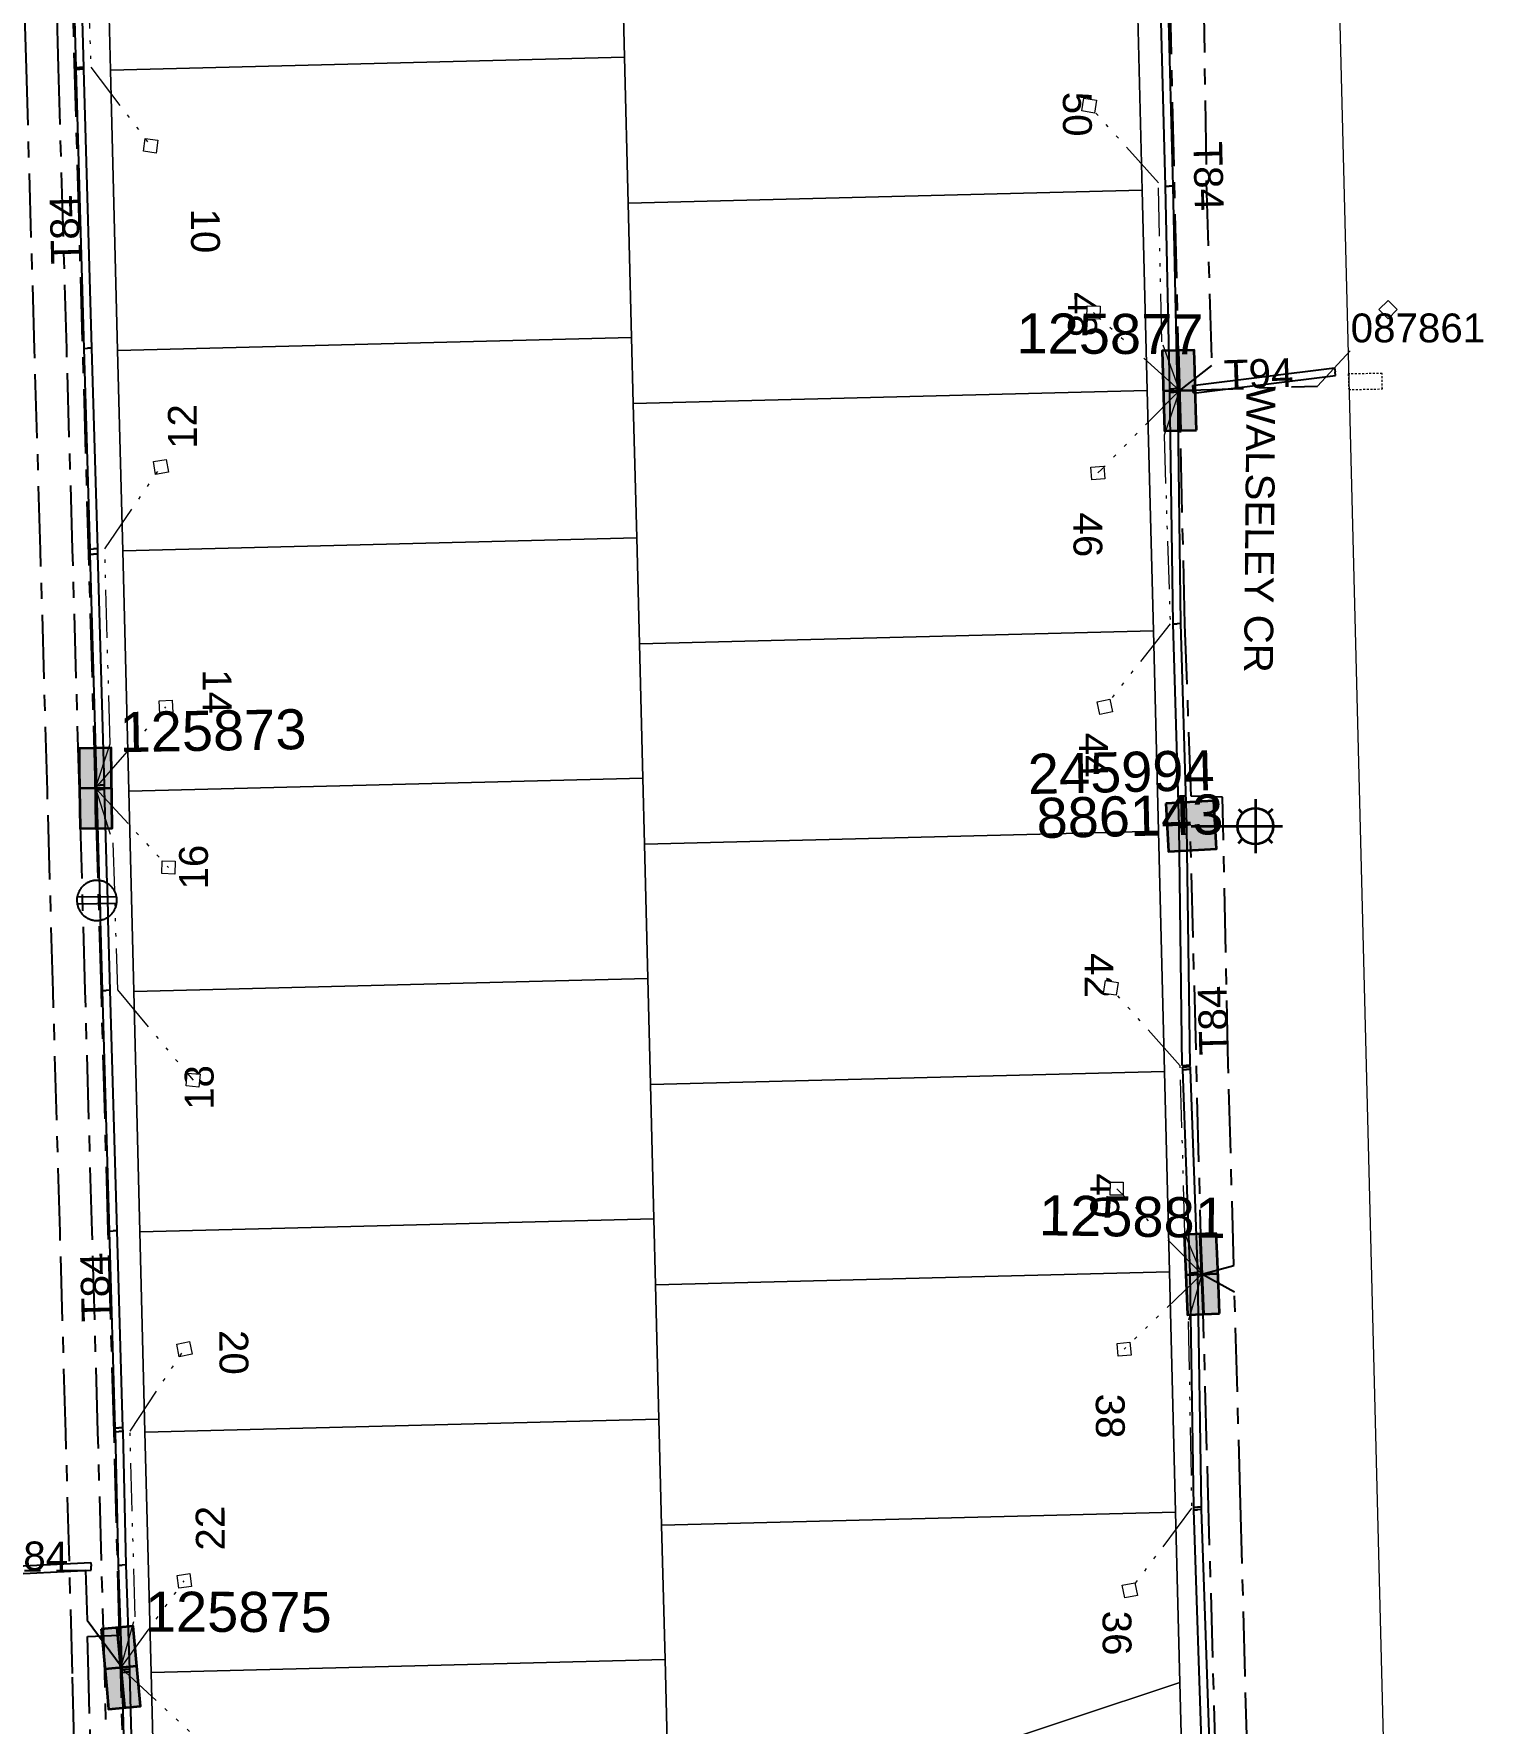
# Model space of a CAD drawing. Header units: metres. Extents: x 293418 to 294566, y 6233478 to 6234177.
# Drawn here: x 294074.2 to 294164.7, y 6233559.5 to 6233664.9 of the extents above; entities that cross this region are included whole.
import ezdxf
from ezdxf.enums import TextEntityAlignment as Align

# ---------------------------------------------------------------- set-up
doc = ezdxf.new("R2010")
doc.units = ezdxf.units.M
for name, pattern in [('Cable Exist UG', [7, 4, -1, 1, -1]), ('DASHED', [19.05, 12.7, -6.35]), ('HIDDEN2', [0.1875, 0.125, -0.0625]), ('PHANTOMX2', [6.6, 3, -0.75, 0.2, -0.75, 0.2, -0.75, 0.2, -0.75])]:
    doc.linetypes.add(name, pattern=pattern)
doc.layers.get('0').update_dxf_attribs({"color": 6})
for name, color, linetype, lineweight in [('_User_LV_Exist', 5, 'Continuous', 35), ('Cadastre Land Parcels_SP_EXT', 118, 'Continuous', 15), ('Cadastre Other Property_SP_EXT', 138, 'DASHED', 15), ('Cadastre Roads_SP_EXT', 218, 'Continuous', 15), ('Mains_HV_EXT', 13, 'Continuous', 25), ('Mains_LV_EXT', 163, 'Continuous', 25), ('Mains_LV_SL_EXT', 135, 'Continuous', 25), ('Services_SP_EXT', 42, 'PHANTOMX2', 20)]:
    doc.layers.add(name, color=color, linetype=linetype, lineweight=lineweight)
for name, color, linetype in [('Duct_SP_EXT', 30, 'Continuous'), ('Equip_LV_EXT', 7, 'Continuous'), ('Equip_SP_SL_EXT', 7, 'Continuous'), ('SupportsUG_SP_LV_EXT', 7, 'Continuous'), ('SupportsUG_SP_LV_SL_EXT', 7, 'Continuous')]:
    doc.layers.add(name, color=color, linetype=linetype)
doc.layers.add('Features_HIDE', color=1, linetype='Continuous', plot=False)
doc.styles.add('COLUMN_LABEL', font='arial.ttf', dxfattribs={"height": 2})
doc.styles.add('iecARIAL', font='arial.ttf', dxfattribs={"height": 2})
doc.styles.add('POLE_LABEL', font='arial.ttf', dxfattribs={"height": 2})
doc.styles.add('SL_LABEL', font='arial.ttf', dxfattribs={"height": 2})
doc.styles.get("Standard").update_dxf_attribs({"font": 'arial.ttf'})

# ---------------------------------------------------------------- blocks, each defined once
blk = doc.blocks.new('SL_LANTERN_EXT')
at = {"flags": 9}
for tag, p in [('LRATECODE', (-7.4, 0)), ('LOUTREACHVOCAB', (-7.2, 0)), ('LOUTREACH', (-7, 0)), ('LANTNUMBER', (-6.6, 0)), ('LNEW', (-6.4, 0)), ('LMASTVOCAB', (-6.2, 0)), ('LMAST', (-6, 0)), ('LLAMPVOCAB', (-5.8, 0)), ('LLAMP', (-5.6, 0)), ('LEXIST', (-5.4, 0)), ('LCHARGE3PERCENT', (-5.2, 0)), ('LCHARGE3', (-5, 0)), ('LCHARGE2PERCENT', (-4.8, 0)), ('LCHARGE2', (-4.6, 0)), ('LCHARGE1PERCENT', (-4.4, 0)), ('LCHARGE1', (-4.2, 0)), ('LCATEGORY', (-4, 0)), ('LBRACKETVOCAB', (-3.8, 0)), ('LBRACKET', (-3.6, 0)), ('LKINGHEIGHT', (-3.4, 0)), ('CREPLACE', (-3.2, 0)), ('CREMOVE', (-3, 0)), ('CNUMBER', (-2.8, 0)), ('CNEW', (-2.6, 0)), ('CEXIST', (-2.4, 0)), ('USAGE', (-2.2, 0)), ('STATE', (-2, 0)), ('OWNED_BY', (-1.8, 0)), ('ORIENTATION', (-1.6, 0)), ('OPERATING_VOLTAGE', (-1.4, 0)), ('NO_PHASES', (-1.2, 0)), ('LANTERN_TYPE', (-1, 0)), ('LANTERN_PURPOSE', (-0.8, 0)), ('CONTROL_TYPE', (-0.6, 0)), ('CONSTRUCTED_VOLTAGE', (-0.4, 0))]:
    blk.add_attdef(tag, text='', height=0.001, rotation=270, dxfattribs=at).set_placement(p, align=Align.MIDDLE_LEFT)
at = {"style": 'SL_LABEL', "flags": 9}
blk.add_attdef('STREET_CODE', text='', height=0.001, rotation=270, dxfattribs=at).set_placement((0, 0), align=Align.MIDDLE_LEFT)
at = {"flags": 1}
blk.add_attdef('Z', (0, 0), '', height=0.001, rotation=270, dxfattribs=at)
at = {"width": 0.9}
blk.add_attdef('LNUMBER', text='', height=1, dxfattribs=at).set_placement((7, -1), align=Align.MIDDLE_LEFT)
at = {"flags": 9}
for tag, p in [('LREMOVE', (0, -7.6)), ('LREPLACE', (0, -7.8)), ('LTYPE', (0, -8)), ('LTYPEVOCAB', (0, -8.2)), ('LEGEND', (0, -8.4)), ('SUBURB', (0, -8.6)), ('STREETNAME', (0, -8.8)), ('LOCATION', (0, -9)), ('NOTES', (0, -9.2)), ('MAINTAINED_BY', (0, -9.86))]:
    blk.add_attdef(tag, text='', height=0.001, dxfattribs=at).set_placement(p, align=Align.MIDDLE_LEFT)
blk.add_attdef('OPERATED_BY', (0, -9.61), '', height=0.001, dxfattribs=at)
at = {"layer": 'Features_HIDE', "width": 0.9}
blk.add_attdef('ASSET_NUM', text='', height=1, dxfattribs=at).set_placement((7, 1), align=Align.MIDDLE_LEFT)
blk.add_wipeout([(5.69, 0), (5.06, -1.06), (4, -1.69), (2.94, -1.06), (2.31, 0), (2.94, 1.06), (4, 1.69), (5.06, 1.06)])
for p, q in [((2.94, 1.06), (3.2, 0.8)), ((4, 1.69), (4, 0)), ((5.06, 1.06), (4.8, 0.8)), ((0, 0), (4, 0)), ((2.94, -1.06), (3.2, -0.8)), ((4, 0), (5.69, 0)), ((4, 0), (4, -1.69)), ((5.06, -1.06), (4.8, -0.8))]:
    blk.add_line(p, q)
blk.add_circle((4, 0), 1.12)
blk = doc.blocks.new('CCP_EXT')
at = {"flags": 9}
for tag, p in [('STATE', (0, -1.8)), ('USAGE', (0, -1.2)), ('LEGEND', (0, -1.4)), ('LIFE_SUPPORT', (0, -1.6)), ('NOTES', (0, -2))]:
    blk.add_attdef(tag, text='', height=0.2, dxfattribs=at).set_placement(p, align=Align.MIDDLE_LEFT)
blk.add_wipeout([(0, 0.57), (0.57, 0), (0, -0.57), (-0.57, 0)])
blk.add_lwpolyline([(-0.57, 0), (0, 0.57), (0.57, 0), (0, -0.57), (-0.57, 0)])
at = {"flags": 1}
blk.add_attdef('Z', (0, 0), '', height=0.2, dxfattribs=at)
at = {"flags": 9}
for tag, p in [('CCP_TYPE', (0, 0)), ('CONSTRUCTED_VOLTAGE', (0, -0.2)), ('OPERATING_VOLTAGE', (0, -0.6)), ('ORIENTATION', (0, -0.8)), ('OWNED_BY', (0, -1)), ('NO_PHASES', (0, -0.4))]:
    blk.add_attdef(tag, text='', height=0.2, dxfattribs=at).set_placement(p, align=Align.MIDDLE_LEFT)
blk = doc.blocks.new('LV_UG_LINKS_CLOSED_EXT')
at = {"layer": 'Equip_LV_EXT'}
for tag, flags, p in [('ACTUAL_STATUS', 9, (3, -2)), ('CONSTRUCTED_VOLTAGE', 9, (3, -2.2)), ('OPERATING_VOLTAGE', 9, (3, -2.6)), ('ORIENTATION', 9, (3, -2.8)), ('STATE', 9, (3, -3)), ('SWITCH_TYPE', 9, (3, -3.2)), ('NO_PHASES', 9, (3, -2.4)), ('OWNED_BY', 9, (3, -3.8)), ('OPERATED_BY', 9, (3, -4)), ('USAGE', 9, (3, -3.4)), ('NOTES', 9, (3, -3.6)), ('MAINTAINED_BY', 9, (3, -4.2)), ('TYPE', 9, (3, -4.6)), ('Z', 1, (3, -4.8)), ('NUMBER_OF_PHASES', 9, (3, -4.4))]:
    blk.add_attdef(tag, text='', height=0.2, dxfattribs=dict(at, flags=flags)).set_placement(p, align=Align.MIDDLE_LEFT)
blk.add_wipeout([(4, 1.25), (3.97, 1.25), (3.94, 1.25), (3.91, 1.25), (3.88, 1.24), (3.85, 1.24), (3.82, 1.24), (3.79, 1.23), (3.76, 1.23), (3.73, 1.22), (3.7, 1.21), (3.67, 1.2), (3.64, 1.2), (3.61, 1.19), (3.58, 1.18), (3.55, 1.17), (3.52, 1.15), (3.49, 1.14), (3.47, 1.13), (3.44, 1.12), (3.41, 1.1), (3.38, 1.09), (3.36, 1.07), (3.33, 1.06), (3.31, 1.04), (3.28, 1.02), (3.26, 1), (3.23, 0.99), (3.21, 0.97), (3.18, 0.95), (3.16, 0.93), (3.14, 0.91), (3.12, 0.88), (3.09, 0.86), (3.07, 0.84), (3.05, 0.82), (3.03, 0.79), (3.01, 0.77), (3, 0.74), (2.98, 0.72), (2.96, 0.69), (2.94, 0.67), (2.93, 0.64), (2.91, 0.62), (2.9, 0.59), (2.88, 0.56), (2.87, 0.53), (2.86, 0.51), (2.85, 0.48), (2.83, 0.45), (2.82, 0.42), (2.81, 0.39), (2.8, 0.36), (2.8, 0.33), (2.79, 0.3), (2.78, 0.27), (2.77, 0.24), (2.77, 0.21), (2.76, 0.18), (2.76, 0.15), (2.76, 0.12), (2.75, 0.09), (2.75, 0.06), (2.75, 0.03), (2.75, 0), (2.75, -0.03), (2.75, -0.06), (2.75, -0.09), (2.76, -0.12), (2.76, -0.15), (2.76, -0.18), (2.77, -0.21), (2.77, -0.24), (2.78, -0.27), (2.79, -0.3), (2.8, -0.33), (2.8, -0.36), (2.81, -0.39), (2.82, -0.42), (2.83, -0.45), (2.85, -0.48), (2.86, -0.51), (2.87, -0.53), (2.88, -0.56), (2.9, -0.59), (2.91, -0.62), (2.93, -0.64), (2.94, -0.67), (2.96, -0.69), (2.98, -0.72), (3, -0.74), (3.01, -0.77), (3.03, -0.79), (3.05, -0.82), (3.07, -0.84), (3.09, -0.86), (3.12, -0.88), (3.14, -0.91), (3.16, -0.93), (3.18, -0.95), (3.21, -0.97), (3.23, -0.99), (3.26, -1), (3.28, -1.02), (3.31, -1.04), (3.33, -1.06), (3.36, -1.07), (3.38, -1.09), (3.41, -1.1), (3.44, -1.12), (3.47, -1.13), (3.49, -1.14), (3.52, -1.15), (3.55, -1.17), (3.58, -1.18), (3.61, -1.19), (3.64, -1.2), (3.67, -1.2), (3.7, -1.21), (3.73, -1.22), (3.76, -1.23), (3.79, -1.23), (3.82, -1.24), (3.85, -1.24), (3.88, -1.24), (3.91, -1.25), (3.94, -1.25), (3.97, -1.25), (4, -1.25), (4.03, -1.25), (4.06, -1.25), (4.09, -1.25), (4.12, -1.24), (4.15, -1.24), (4.18, -1.24), (4.21, -1.23), (4.24, -1.23), (4.27, -1.22), (4.3, -1.21), (4.33, -1.2), (4.36, -1.2), (4.39, -1.19), (4.42, -1.18), (4.45, -1.17), (4.48, -1.15), (4.51, -1.14), (4.53, -1.13), (4.56, -1.12), (4.59, -1.1), (4.62, -1.09), (4.64, -1.07), (4.67, -1.06), (4.69, -1.04), (4.72, -1.02), (4.74, -1), (4.77, -0.99), (4.79, -0.97), (4.82, -0.95), (4.84, -0.93), (4.86, -0.91), (4.88, -0.88), (4.91, -0.86), (4.93, -0.84), (4.95, -0.82), (4.97, -0.79), (4.99, -0.77), (5, -0.74), (5.02, -0.72), (5.04, -0.69), (5.06, -0.67), (5.07, -0.64), (5.09, -0.62), (5.1, -0.59), (5.12, -0.56), (5.13, -0.53), (5.14, -0.51), (5.15, -0.48), (5.17, -0.45), (5.18, -0.42), (5.19, -0.39), (5.2, -0.36), (5.2, -0.33), (5.21, -0.3), (5.22, -0.27), (5.23, -0.24), (5.23, -0.21), (5.24, -0.18), (5.24, -0.15), (5.24, -0.12), (5.25, -0.09), (5.25, -0.06), (5.25, -0.03), (5.25, 0), (5.25, 0.03), (5.25, 0.06), (5.25, 0.09), (5.24, 0.12), (5.24, 0.15), (5.24, 0.18), (5.23, 0.21), (5.23, 0.24), (5.22, 0.27), (5.21, 0.3), (5.2, 0.33), (5.2, 0.36), (5.19, 0.39), (5.18, 0.42), (5.17, 0.45), (5.15, 0.48), (5.14, 0.51), (5.13, 0.53), (5.12, 0.56), (5.1, 0.59), (5.09, 0.62), (5.07, 0.64), (5.06, 0.67), (5.04, 0.69), (5.02, 0.72), (5, 0.74), (4.99, 0.77), (4.97, 0.79), (4.95, 0.82), (4.93, 0.84), (4.91, 0.86), (4.88, 0.88), (4.86, 0.91), (4.84, 0.93), (4.82, 0.95), (4.79, 0.97), (4.77, 0.99), (4.74, 1), (4.72, 1.02), (4.69, 1.04), (4.67, 1.06), (4.64, 1.07), (4.62, 1.09), (4.59, 1.1), (4.56, 1.12), (4.53, 1.13), (4.51, 1.14), (4.48, 1.15), (4.45, 1.17), (4.42, 1.18), (4.39, 1.19), (4.36, 1.2), (4.33, 1.2), (4.3, 1.21), (4.27, 1.22), (4.24, 1.23), (4.21, 1.23), (4.18, 1.24), (4.15, 1.24), (4.12, 1.24), (4.09, 1.25), (4.06, 1.25), (4.03, 1.25)]).dxf.layer = 'Equip_LV_EXT'
for p, q in [((3.79, 1.23), (3.79, -1.23)), ((4.21, 1.23), (4.21, -1.23))]:
    blk.add_line(p, q, dxfattribs=at)
at = {"layer": 'Equip_LV_EXT', "flags": 128}
blk.add_lwpolyline([(4, 1.25), (3.97, 1.25), (3.94, 1.25), (3.91, 1.25), (3.88, 1.24), (3.85, 1.24), (3.82, 1.24), (3.79, 1.23), (3.76, 1.23), (3.73, 1.22), (3.7, 1.21), (3.67, 1.2), (3.64, 1.2), (3.61, 1.19), (3.58, 1.18), (3.55, 1.17), (3.52, 1.15), (3.49, 1.14), (3.47, 1.13), (3.44, 1.12), (3.41, 1.1), (3.38, 1.09), (3.36, 1.07), (3.33, 1.06), (3.31, 1.04), (3.28, 1.02), (3.26, 1), (3.23, 0.99), (3.21, 0.97), (3.18, 0.95), (3.16, 0.93), (3.14, 0.91), (3.12, 0.88), (3.09, 0.86), (3.07, 0.84), (3.05, 0.82), (3.03, 0.79), (3.01, 0.77), (3, 0.74), (2.98, 0.72), (2.96, 0.69), (2.94, 0.67), (2.93, 0.64), (2.91, 0.62), (2.9, 0.59), (2.88, 0.56), (2.87, 0.53), (2.86, 0.51), (2.85, 0.48), (2.83, 0.45), (2.82, 0.42), (2.81, 0.39), (2.8, 0.36), (2.8, 0.33), (2.79, 0.3), (2.78, 0.27), (2.77, 0.24), (2.77, 0.21), (2.76, 0.18), (2.76, 0.15), (2.76, 0.12), (2.75, 0.09), (2.75, 0.06), (2.75, 0.03), (2.75, 0), (2.75, -0.03), (2.75, -0.06), (2.75, -0.09), (2.76, -0.12), (2.76, -0.15), (2.76, -0.18), (2.77, -0.21), (2.77, -0.24), (2.78, -0.27), (2.79, -0.3), (2.8, -0.33), (2.8, -0.36), (2.81, -0.39), (2.82, -0.42), (2.83, -0.45), (2.85, -0.48), (2.86, -0.51), (2.87, -0.53), (2.88, -0.56), (2.9, -0.59), (2.91, -0.62), (2.93, -0.64), (2.94, -0.67), (2.96, -0.69), (2.98, -0.72), (3, -0.74), (3.01, -0.77), (3.03, -0.79), (3.05, -0.82), (3.07, -0.84), (3.09, -0.86), (3.12, -0.88), (3.14, -0.91), (3.16, -0.93), (3.18, -0.95), (3.21, -0.97), (3.23, -0.99), (3.26, -1), (3.28, -1.02), (3.31, -1.04), (3.33, -1.06), (3.36, -1.07), (3.38, -1.09), (3.41, -1.1), (3.44, -1.12), (3.47, -1.13), (3.49, -1.14), (3.52, -1.15), (3.55, -1.17), (3.58, -1.18), (3.61, -1.19), (3.64, -1.2), (3.67, -1.2), (3.7, -1.21), (3.73, -1.22), (3.76, -1.23), (3.79, -1.23), (3.82, -1.24), (3.85, -1.24), (3.88, -1.24), (3.91, -1.25), (3.94, -1.25), (3.97, -1.25), (4, -1.25), (4.03, -1.25), (4.06, -1.25), (4.09, -1.25), (4.12, -1.24), (4.15, -1.24), (4.18, -1.24), (4.21, -1.23), (4.24, -1.23), (4.27, -1.22), (4.3, -1.21), (4.33, -1.2), (4.36, -1.2), (4.39, -1.19), (4.42, -1.18), (4.45, -1.17), (4.48, -1.15), (4.51, -1.14), (4.53, -1.13), (4.56, -1.12), (4.59, -1.1), (4.62, -1.09), (4.64, -1.07), (4.67, -1.06), (4.69, -1.04), (4.72, -1.02), (4.74, -1), (4.77, -0.99), (4.79, -0.97), (4.82, -0.95), (4.84, -0.93), (4.86, -0.91), (4.88, -0.88), (4.91, -0.86), (4.93, -0.84), (4.95, -0.82), (4.97, -0.79), (4.99, -0.77), (5, -0.74), (5.02, -0.72), (5.04, -0.69), (5.06, -0.67), (5.07, -0.64), (5.09, -0.62), (5.1, -0.59), (5.12, -0.56), (5.13, -0.53), (5.14, -0.51), (5.15, -0.48), (5.17, -0.45), (5.18, -0.42), (5.19, -0.39), (5.2, -0.36), (5.2, -0.33), (5.21, -0.3), (5.22, -0.27), (5.23, -0.24), (5.23, -0.21), (5.24, -0.18), (5.24, -0.15), (5.24, -0.12), (5.25, -0.09), (5.25, -0.06), (5.25, -0.03), (5.25, 0), (5.25, 0.03), (5.25, 0.06), (5.25, 0.09), (5.24, 0.12), (5.24, 0.15), (5.24, 0.18), (5.23, 0.21), (5.23, 0.24), (5.22, 0.27), (5.21, 0.3), (5.2, 0.33), (5.2, 0.36), (5.19, 0.39), (5.18, 0.42), (5.17, 0.45), (5.15, 0.48), (5.14, 0.51), (5.13, 0.53), (5.12, 0.56), (5.1, 0.59), (5.09, 0.62), (5.07, 0.64), (5.06, 0.67), (5.04, 0.69), (5.02, 0.72), (5, 0.74), (4.99, 0.77), (4.97, 0.79), (4.95, 0.82), (4.93, 0.84), (4.91, 0.86), (4.88, 0.88), (4.86, 0.91), (4.84, 0.93), (4.82, 0.95), (4.79, 0.97), (4.77, 0.99), (4.74, 1), (4.72, 1.02), (4.69, 1.04), (4.67, 1.06), (4.64, 1.07), (4.62, 1.09), (4.59, 1.1), (4.56, 1.12), (4.53, 1.13), (4.51, 1.14), (4.48, 1.15), (4.45, 1.17), (4.42, 1.18), (4.39, 1.19), (4.36, 1.2), (4.33, 1.2), (4.3, 1.21), (4.27, 1.22), (4.24, 1.23), (4.21, 1.23), (4.18, 1.24), (4.15, 1.24), (4.12, 1.24), (4.09, 1.25), (4.06, 1.25), (4.03, 1.25)], close=True, dxfattribs=at)
blk = doc.blocks.new('PILLAR_EXT')
blk.add_hatch(color=256).paths.add_polyline_path([(-2.5, 1), (-2.5, -1), (2.5, -1), (2.5, 1)])
for p, q in [((-2.5, 0), (2.5, 0)), ((0, 1), (0, -1))]:
    blk.add_line(p, q)
at = {"ltscale": 10}
blk.add_line((2.5, 0), (-2.5, 0), dxfattribs=at)
blk.add_lwpolyline([(-2.5, -1), (-1.25, -1), (1.25, -1), (2.5, -1), (2.5, 1), (-2.5, 1)], close=True)
at = {"width": 0.9, "flags": 8}
blk.add_attdef('ASSET_NUM', text='', height=2, rotation=90, dxfattribs=at).set_placement((-2, 4), align=Align.MIDDLE_LEFT)
for tag, p, flags in [('OWNED_BY', (0, -0.2), 9), ('STATE', (0, -0.4), 9), ('SUPPORT_TYPE', (0, -0.6), 9), ('USAGE', (0, -0.8), 9), ('LEGEND', (0, -1), 9), ('LOCATION', (0, -1.2), 9), ('STREETNAME', (0, -1.8), 9), ('SUBURB', (0, -2), 1), ('NOTES', (0, -1.4), 9), ('PARENT', (0, -1.6), 9)]:
    blk.add_attdef(tag, p, '', height=0.2, dxfattribs=dict(flags=flags))
blk = doc.blocks.new('COLUMN_EXT')
blk.add_hatch(color=256).paths.add_polyline_path([(1.5, -1.5), (1.5, 1.5), (-1.5, 1.5), (-1.5, -1.5)])
blk.add_lwpolyline([(1.5, 1.5), (-1.5, 1.5), (-1.5, -1.5), (1.5, -1.5)], close=True)
at = {"flags": 1}
blk.add_attdef('Z', (-1.81, 2.35), '', height=0.2, rotation=180, dxfattribs=at)
at = {"flags": 9}
for tag, p in [('STREETNAME', (-1.81, 1.6)), ('LOCATION', (-1.81, 1.4)), ('SUBURB', (-1.81, 1.8)), ('LEGEND', (-1.81, 1.2)), ('USAGE', (-1.81, 1)), ('NOTES', (-1.81, 2)), ('COLUMN_TYPE', (-1.81, 0.4)), ('OWNED_BY', (-1.81, 0.6)), ('STATE', (-1.81, 0.8))]:
    blk.add_attdef(tag, text='', height=0.2, rotation=180, dxfattribs=at).set_placement(p, align=Align.MIDDLE_LEFT)
for tag, style, p in [('STRUCTURE_PLANT_NUMBER', 'POLE_LABEL', (-1.81, -0.03)), ('STREET_CODE', 'COLUMN_LABEL', (-1.81, 0.2))]:
    blk.add_attdef(tag, text='', height=0.2, rotation=180, dxfattribs=dict(at, style=style)).set_placement(p, align=Align.MIDDLE_LEFT)
at = {"style": 'COLUMN_LABEL', "width": 0.9, "flags": 8}
blk.add_attdef('ASSET_NUM', text='', height=2, rotation=270, dxfattribs=at).set_placement((2, -4), align=Align.MIDDLE_LEFT)

msp = doc.modelspace()

# ---------------------------------------------------------------- linework, layer by layer
at = {"layer": 'Cadastre Land Parcels_SP_EXT', "linetype": 'Continuous'}
for points in [[(294111.085, 6233663.454), (294111, 6233666.843), (294110.706, 6233678.451), (294078.643, 6233677.639), (294079.022, 6233662.642), (294111.085, 6233663.454)], [(294143.379, 6233655.156), (294143.063, 6233667.654), (294111, 6233666.843), (294111.085, 6233663.454), (294111.317, 6233654.345), (294143.379, 6233655.156)], [(294111.528, 6233645.958), (294111.317, 6233654.345), (294111.085, 6233663.454), (294079.022, 6233662.642), (294079.465, 6233645.147), (294111.528, 6233645.958)], [(294143.695, 6233642.659), (294143.379, 6233655.156), (294111.317, 6233654.345), (294111.528, 6233645.958), (294111.633, 6233641.848), (294143.695, 6233642.659)], [(294111.844, 6233633.459), (294111.633, 6233641.848), (294111.528, 6233645.958), (294079.465, 6233645.147), (294079.781, 6233632.65), (294111.844, 6233633.459)], [(294144.074, 6233627.661), (294143.695, 6233642.659), (294111.633, 6233641.848), (294111.844, 6233633.459), (294112.011, 6233626.852), (294144.074, 6233627.661)], [(294112.224, 6233618.463), (294112.011, 6233626.852), (294111.844, 6233633.459), (294079.781, 6233632.65), (294080.16, 6233617.652), (294112.224, 6233618.463)], [(294144.39, 6233615.164), (294144.074, 6233627.661), (294112.011, 6233626.852), (294112.224, 6233618.463), (294112.327, 6233614.354), (294144.39, 6233615.164)], [(294112.539, 6233605.966), (294112.327, 6233614.354), (294112.224, 6233618.463), (294080.16, 6233617.652), (294080.476, 6233605.155), (294112.539, 6233605.966)], [(294144.769, 6233600.168), (294144.39, 6233615.164), (294112.327, 6233614.354), (294112.539, 6233605.966), (294112.706, 6233599.357), (294144.769, 6233600.168)], [(294112.918, 6233590.97), (294112.706, 6233599.357), (294112.539, 6233605.966), (294080.476, 6233605.155), (294080.855, 6233590.159), (294112.918, 6233590.97)], [(294145.085, 6233587.671), (294144.769, 6233600.168), (294112.706, 6233599.357), (294112.918, 6233590.97), (294113.022, 6233586.861), (294145.085, 6233587.671)], [(294113.234, 6233578.472), (294113.022, 6233586.861), (294112.918, 6233590.97), (294080.855, 6233590.159), (294081.171, 6233577.661), (294113.234, 6233578.472)], [(294145.464, 6233572.675), (294145.085, 6233587.671), (294113.022, 6233586.861), (294113.234, 6233578.472), (294113.401, 6233571.864), (294145.464, 6233572.675)], [(294113.613, 6233563.475), (294113.401, 6233571.864), (294113.234, 6233578.472), (294081.171, 6233577.661), (294081.551, 6233562.665), (294113.613, 6233563.475)], [(294119.799, 6233553.433), (294131.705, 6233557.386), (294145.733, 6233562.046), (294145.464, 6233572.675), (294113.401, 6233571.864), (294113.613, 6233563.475), (294113.917, 6233551.479), (294119.799, 6233553.433)], [(294095.991, 6233545.527), (294107.897, 6233549.48), (294113.917, 6233551.479), (294113.613, 6233563.475), (294081.551, 6233562.665), (294082.101, 6233540.915), (294095.991, 6233545.527)], [(294133.52, 6233525.047), (294134.5, 6233525.511), (294135.477, 6233525.981), (294136.449, 6233526.458), (294137.419, 6233526.942), (294138.386, 6233527.431), (294139.349, 6233527.928), (294140.309, 6233528.431), (294141.266, 6233528.94), (294146.346, 6233537.877), (294145.733, 6233562.046), (294131.705, 6233557.386), (294132.538, 6233524.59), (294133.52, 6233525.047)]]:
    msp.add_lwpolyline(points, close=True, dxfattribs=at)
at = {"layer": 'Cadastre Other Property_SP_EXT', "linetype": 'HIDDEN2'}
msp.add_lwpolyline([(294156.233, 6233643.698), (294156.261, 6233642.711), (294158.359, 6233642.752), (294158.346, 6233643.712), (294156.233, 6233643.698)], close=True, dxfattribs=at)
at = {"layer": 'Duct_SP_EXT'}
for p, q in [((294076.42, 6233677.556), (294076.853, 6233662.803)), ((294076.9, 6233677.57), (294077.333, 6233662.817)), ((294144.825, 6233655.393), (294144.503, 6233667.688)), ((294145.305, 6233655.405), (294144.983, 6233667.7)), ((294076.853, 6233662.803), (294077.093, 6233662.81)), ((294076.853, 6233662.803), (294076.856, 6233662.696)), ((294076.856, 6233662.696), (294077.096, 6233662.703)), ((294076.856, 6233662.696), (294077.096, 6233662.703)), ((294076.856, 6233662.696), (294077.347, 6233645.282)), ((294077.333, 6233662.817), (294077.093, 6233662.81)), ((294077.336, 6233662.71), (294077.096, 6233662.703)), ((294077.336, 6233662.71), (294077.096, 6233662.703)), ((294077.333, 6233662.817), (294077.336, 6233662.71)), ((294077.336, 6233662.71), (294077.827, 6233645.296)), ((294144.825, 6233655.394), (294145.065, 6233655.399)), ((294144.825, 6233655.393), (294145.065, 6233655.399)), ((294145.108, 6233642.76), (294144.825, 6233655.394)), ((294145.305, 6233655.405), (294145.065, 6233655.399)), ((294145.305, 6233655.404), (294145.065, 6233655.399)), ((294145.588, 6233642.771), (294145.305, 6233655.404)), ((294077.347, 6233645.282), (294077.587, 6233645.289)), ((294077.347, 6233645.282), (294077.72, 6233632.762)), ((294077.827, 6233645.296), (294077.587, 6233645.289)), ((294077.827, 6233645.296), (294078.2, 6233632.775)), ((294146.514, 6233642.965), (294155.384, 6233644.06)), ((294146.573, 6233642.488), (294155.442, 6233643.584)), ((294155.384, 6233644.06), (294155.413, 6233643.822)), ((294155.442, 6233643.584), (294155.413, 6233643.822)), ((294145.108, 6233642.76), (294145.348, 6233642.765)), ((294145.108, 6233642.761), (294145.348, 6233642.765)), ((294145.112, 6233642.544), (294145.108, 6233642.761)), ((294145.112, 6233642.544), (294145.352, 6233642.548)), ((294145.319, 6233628.1), (294145.112, 6233642.544)), ((294145.588, 6233642.771), (294145.348, 6233642.765)), ((294145.588, 6233642.77), (294145.348, 6233642.765)), ((294145.592, 6233642.552), (294145.352, 6233642.548)), ((294145.592, 6233642.552), (294145.588, 6233642.77)), ((294145.799, 6233628.107), (294145.592, 6233642.552)), ((294146.514, 6233642.965), (294146.544, 6233642.726)), ((294146.573, 6233642.488), (294146.544, 6233642.726)), ((294077.72, 6233632.762), (294077.96, 6233632.768)), ((294077.72, 6233632.762), (294077.728, 6233632.437)), ((294078.2, 6233632.775), (294077.96, 6233632.768)), ((294078.2, 6233632.775), (294078.207, 6233632.449)), ((294077.728, 6233632.436), (294077.968, 6233632.443)), ((294077.728, 6233632.437), (294077.968, 6233632.443)), ((294077.728, 6233632.436), (294078.141, 6233618.018)), ((294078.207, 6233632.45), (294077.968, 6233632.443)), ((294078.207, 6233632.449), (294077.968, 6233632.443)), ((294078.207, 6233632.45), (294078.621, 6233618.032)), ((294145.319, 6233628.1), (294145.559, 6233628.104)), ((294145.319, 6233628.097), (294145.559, 6233628.104)), ((294145.692, 6233615.519), (294145.319, 6233628.097)), ((294145.799, 6233628.111), (294145.559, 6233628.104)), ((294145.799, 6233628.107), (294145.559, 6233628.104)), ((294146.172, 6233615.531), (294145.799, 6233628.111)), ((294078.141, 6233618.018), (294078.381, 6233618.025)), ((294078.141, 6233618.019), (294078.381, 6233618.025)), ((294078.141, 6233618.019), (294078.148, 6233617.744)), ((294078.621, 6233618.032), (294078.381, 6233618.025)), ((294078.621, 6233618.031), (294078.381, 6233618.025)), ((294078.621, 6233618.031), (294078.628, 6233617.756)), ((294078.148, 6233617.744), (294078.388, 6233617.75)), ((294078.628, 6233617.756), (294078.388, 6233617.75)), ((294145.692, 6233615.519), (294145.932, 6233615.525)), ((294145.694, 6233615.411), (294145.692, 6233615.519)), ((294145.694, 6233615.411), (294145.933, 6233615.415)), ((294145.694, 6233615.412), (294145.933, 6233615.415)), ((294145.882, 6233600.528), (294145.694, 6233615.412)), ((294146.172, 6233615.531), (294145.932, 6233615.525)), ((294146.173, 6233615.419), (294145.933, 6233615.415)), ((294146.173, 6233615.418), (294145.933, 6233615.415)), ((294146.173, 6233615.419), (294146.172, 6233615.531)), ((294146.361, 6233600.534), (294146.173, 6233615.418)), ((294078.508, 6233605.215), (294078.747, 6233605.222)), ((294078.508, 6233605.215), (294078.747, 6233605.222)), ((294078.508, 6233605.215), (294078.937, 6233590.208)), ((294078.987, 6233605.229), (294078.747, 6233605.222)), ((294078.987, 6233605.229), (294078.747, 6233605.222)), ((294078.987, 6233605.229), (294079.417, 6233590.221)), ((294145.882, 6233600.528), (294146.121, 6233600.531)), ((294145.903, 6233600.44), (294146.143, 6233600.445)), ((294145.906, 6233600.285), (294145.903, 6233600.44)), ((294145.906, 6233600.285), (294146.146, 6233600.292)), ((294146.365, 6233587.592), (294145.906, 6233600.285)), ((294146.361, 6233600.534), (294146.121, 6233600.531)), ((294146.383, 6233600.45), (294146.143, 6233600.445)), ((294146.386, 6233600.299), (294146.146, 6233600.292)), ((294146.386, 6233600.299), (294146.383, 6233600.45)), ((294146.844, 6233587.609), (294146.386, 6233600.299)), ((294078.937, 6233590.208), (294079.177, 6233590.215)), ((294078.937, 6233590.208), (294079.295, 6233577.922)), ((294079.417, 6233590.221), (294079.177, 6233590.215)), ((294079.417, 6233590.221), (294079.775, 6233577.936)), ((294146.365, 6233587.592), (294146.605, 6233587.601)), ((294146.367, 6233587.519), (294146.365, 6233587.592)), ((294146.367, 6233587.519), (294146.607, 6233587.528)), ((294146.367, 6233587.524), (294146.607, 6233587.528)), ((294146.592, 6233572.972), (294146.367, 6233587.524)), ((294146.844, 6233587.609), (294146.605, 6233587.601)), ((294146.847, 6233587.536), (294146.607, 6233587.528)), ((294146.847, 6233587.531), (294146.607, 6233587.528)), ((294146.847, 6233587.536), (294146.844, 6233587.609)), ((294147.072, 6233572.978), (294146.847, 6233587.531)), ((294079.295, 6233577.924), (294079.535, 6233577.929)), ((294079.295, 6233577.922), (294079.535, 6233577.929)), ((294079.295, 6233577.924), (294079.3, 6233577.691)), ((294079.775, 6233577.936), (294079.535, 6233577.929)), ((294079.775, 6233577.934), (294079.535, 6233577.929)), ((294079.775, 6233577.934), (294079.78, 6233577.702)), ((294079.3, 6233577.691), (294079.54, 6233577.696)), ((294079.3, 6233577.691), (294079.501, 6233569.362)), ((294079.78, 6233577.702), (294079.54, 6233577.696)), ((294079.78, 6233577.702), (294079.98, 6233569.374)), ((294146.592, 6233572.972), (294146.832, 6233572.975)), ((294146.594, 6233572.821), (294146.592, 6233572.972)), ((294146.594, 6233572.821), (294146.834, 6233572.823)), ((294146.594, 6233572.815), (294146.834, 6233572.823)), ((294147.286, 6233552.566), (294146.594, 6233572.815)), ((294147.072, 6233572.978), (294146.832, 6233572.975)), ((294147.074, 6233572.832), (294146.834, 6233572.823)), ((294147.074, 6233572.826), (294146.834, 6233572.823)), ((294147.074, 6233572.826), (294147.072, 6233572.978)), ((294147.765, 6233552.583), (294147.074, 6233572.832)), ((294069.709, 6233569.138), (294077.792, 6233569.531)), ((294077.792, 6233569.531), (294077.803, 6233569.291)), ((294079.501, 6233569.362), (294079.741, 6233569.368)), ((294079.501, 6233569.359), (294079.741, 6233569.368)), ((294079.501, 6233569.359), (294079.731, 6233562.844)), ((294079.98, 6233569.376), (294079.741, 6233569.368)), ((294079.98, 6233569.374), (294079.741, 6233569.368)), ((294079.98, 6233569.376), (294080.21, 6233562.861)), ((294069.732, 6233568.658), (294077.815, 6233569.051)), ((294077.815, 6233569.051), (294077.803, 6233569.291)), ((294079.73, 6233562.851), (294079.97, 6233562.853)), ((294079.73, 6233562.851), (294079.732, 6233562.673)), ((294079.731, 6233562.844), (294079.97, 6233562.853)), ((294079.732, 6233562.673), (294079.972, 6233562.677)), ((294079.732, 6233562.673), (294080.038, 6233549.792)), ((294080.21, 6233562.861), (294079.97, 6233562.853)), ((294080.21, 6233562.855), (294079.97, 6233562.853)), ((294080.212, 6233562.681), (294079.972, 6233562.677)), ((294080.21, 6233562.855), (294080.212, 6233562.681)), ((294080.212, 6233562.681), (294080.518, 6233549.804))]:
    msp.add_line(p, q, dxfattribs=at)
at = {"layer": 'Mains_LV_EXT', "linetype": 'Cable Exist UG'}
for points in [[(294144.396, 6233694.925), (294144.45, 6233690.161), (294144.45, 6233690.161), (294144.758, 6233683.311), (294145.138, 6233669.917), (294147.131, 6233669.892), (294147.131, 6233669.892), (294147.195, 6233667.748), (294147.377, 6233655.683), (294147.709, 6233644.223), (294145.696, 6233642.656)], [(294078.089, 6233617.742), (294076.354, 6233677.876)], [(294145.696, 6233642.656), (294154.308, 6233642.926)], [(294147.1, 6233587.526), (294149.091, 6233588.069), (294149.091, 6233588.069), (294148.747, 6233600.596), (294148.427, 6233615.553), (294148.385, 6233617.291), (294146.438, 6233617.346), (294146.438, 6233617.346), (294146.044, 6233628.046), (294145.7, 6233642.507)], [(294068.659, 6233568.993), (294077.455, 6233569.041), (294077.455, 6233569.041), (294077.562, 6233565.92), (294079.691, 6233563.057)], [(294085.905, 6233545.854), (294084.827, 6233547.289), (294080.062, 6233547.098), (294080.062, 6233547.098), (294079.672, 6233562.67)]]:
    msp.add_lwpolyline(points, dxfattribs=at)
at = {"layer": 'Mains_LV_SL_EXT', "linetype": 'Cable Exist UG'}
for points in [[(294145.696, 6233642.656), (294145.105, 6233667.749)], [(294147.1, 6233587.526), (294146.371, 6233615.595)], [(294147.1, 6233587.526), (294147.451, 6233574.603), (294148.081, 6233552.586)]]:
    msp.add_lwpolyline(points, dxfattribs=at)
at = {"layer": 'Services_SP_EXT'}
msp.add_lwpolyline([(294079.665, 6233562.964), (294084.562, 6233558.416)], dxfattribs=at)

# ---------------------------------------------------------------- block references
msp.add_blockref('CCP_EXT', (294158.715, 6233647.703), dxfattribs=at)

# ---------------------------------------------------------------- texts
at = {"layer": 'Cadastre Roads_SP_EXT'}
msp.add_text('WALSELEY CR', height=1.8, rotation=269.49072, dxfattribs=at).set_placement((294149.889, 6233642.931))
at = {"layer": 'Features_HIDE'}
for s, rotation, p in [('50', 270.25693, (294138.428, 6233661.293)), ('10', 270.25693, (294084.036, 6233654.008)), ('48', 270.25693, (294138.746, 6233648.791)), ('12', 90.25578, (294084.411, 6233639.014)), ('46', 270, (294139.092, 6233635.046)), ('14', 270.25693, (294084.764, 6233625.265)), ('44', 270.25465, (294139.441, 6233621.296)), ('16', 90.25693, (294085.106, 6233611.52)), ('42', 270, (294139.787, 6233607.552)), ('18', 90.25693, (294085.458, 6233597.77)), ('40', 270.25578, (294140.135, 6233593.804)), ('20', 270.51156, (294085.802, 6233584.026)), ('38', 270.25693, (294140.482, 6233580.059)), ('22', 90.51385, (294086.153, 6233570.277)), ('36', 270.25693, (294140.904, 6233566.52))]:
    msp.add_text(s, height=1.8, rotation=rotation, dxfattribs=at).set_placement(p)
at = {"layer": 'Mains_LV_EXT'}
for s, rotation, p in [('T84', 271.44928, (294146.563, 6233658.172)), ('T84', 91.4492, (294077.121, 6233650.546)), ('T94', 1.90314, (294148.51, 6233642.741)), ('T84', 91.44933, (294148.746, 6233601.201)), ('T84', 91.44927, (294079.026, 6233584.554)), ('T84', 359.87475, (294072.042, 6233569.042))]:
    msp.add_text(s, height=1.8, rotation=rotation, dxfattribs=at).set_placement(p)

# ---------------------------------------------------------------- next in the draw order: linework, layer by layer
at = {"layer": 'Services_SP_EXT'}
msp.add_lwpolyline([(294154.308, 6233642.926), (294158.715, 6233647.703)], dxfattribs=at)

# ---------------------------------------------------------------- next in the draw order: block references
for p, rotation in [((294140.077, 6233660.43), 306.0331019826656), ((294081.525, 6233657.925), 127.4229383272717), ((294140.34, 6233647.516), 313.5324314727889), ((294082.161, 6233637.891), 235.1859281036082), ((294140.614, 6233637.508), 49.53243171864146), ((294082.48, 6233622.909), 228.7281556955384), ((294141.042, 6233622.922), 56.95039940559939), ((294082.637, 6233612.895), 132.7281559628809), ((294141.421, 6233605.379), 306.7532551164493), ((294084.168, 6233599.628), 130.1122732906177), ((294141.791, 6233592.853), 314.2868603354481), ((294083.631, 6233582.839), 236.0800618019736), ((294142.246, 6233582.837), 50.28686039858761), ((294083.625, 6233568.381), 233.2980668451477), ((294142.607, 6233567.789), 56.25751553515411)]:
    msp.add_blockref('CCP_EXT', p, dxfattribs=dict(at, rotation=rotation))

# ---------------------------------------------------------------- next in the draw order: texts
at = {"layer": 'Cadastre Other Property_SP_EXT'}
msp.add_text('087861', height=1.8, dxfattribs=at).set_placement((294156.384, 6233645.66))

# ---------------------------------------------------------------- next in the draw order: linework, layer by layer
at = {"layer": 'Cadastre Roads_SP_EXT', "linetype": 'Continuous'}
for points in [[(294143.063, 6233667.654), (294143.379, 6233655.156), (294143.695, 6233642.659), (294144.074, 6233627.661), (294144.39, 6233615.164), (294144.769, 6233600.168), (294145.085, 6233587.671), (294145.464, 6233572.675), (294145.733, 6233562.045), (294146.346, 6233537.877), (294158.655, 6233549.52), (294158.655, 6233549.52), (294153.912, 6233737.095)], [(294064.096, 6233671.348), (294064.539, 6233653.851), (294064.918, 6233638.855), (294065.234, 6233626.357), (294065.613, 6233611.36), (294065.928, 6233598.863), (294066.371, 6233581.367), (294066.687, 6233568.87), (294067.067, 6233553.872), (294067.446, 6233538.876), (294068.085, 6233513.617), (294082.707, 6233516.93), (294082.707, 6233516.93), (294082.101, 6233540.915), (294081.551, 6233562.665), (294081.171, 6233577.661), (294080.855, 6233590.159), (294080.476, 6233605.155), (294080.16, 6233617.652), (294079.781, 6233632.65), (294079.465, 6233645.147), (294079.022, 6233662.642), (294078.643, 6233677.639)]]:
    msp.add_lwpolyline(points, dxfattribs=at)
at = {"layer": 'Mains_LV_EXT', "linetype": 'Cable Exist UG'}
msp.add_lwpolyline([(294133.84, 6233523.002), (294137.245, 6233522.139), (294144.452, 6233526.117), (294143.847, 6233529.264), (294148.415, 6233537.379), (294148.418, 6233539.54), (294148.418, 6233539.54), (294148.17, 6233550.357), (294150.16, 6233550.415), (294150.16, 6233550.415), (294149.799, 6233562.471), (294149.519, 6233573.174), (294149.139, 6233586.399), (294147.1, 6233587.526)], dxfattribs=at)
at = {"layer": 'Services_SP_EXT'}
for points in [[(294076.354, 6233677.876), (294077.423, 6233674.838), (294077.423, 6233674.838), (294077.788, 6233662.828), (294081.525, 6233657.925)], [(294145.696, 6233642.656), (294144.612, 6233645.693), (294144.612, 6233645.693), (294144.396, 6233655.613), (294140.077, 6233660.43)], [(294145.696, 6233642.656), (294140.34, 6233647.516)], [(294145.696, 6233642.656), (294140.614, 6233637.508)], [(294145.696, 6233642.656), (294144.743, 6233639.86), (294144.743, 6233639.86), (294145.123, 6233628.105), (294141.042, 6233622.922)], [(294078.086, 6233617.837), (294079, 6233620.616), (294079, 6233620.616), (294078.659, 6233632.786), (294082.161, 6233637.891)], [(294078.086, 6233617.837), (294082.48, 6233622.909)], [(294078.086, 6233617.837), (294082.637, 6233612.895)], [(294147.1, 6233587.526), (294146.044, 6233590.042), (294146.044, 6233590.042), (294145.752, 6233600.519), (294141.421, 6233605.379)], [(294147.1, 6233587.526), (294141.791, 6233592.853)], [(294147.1, 6233587.526), (294142.246, 6233582.837)], [(294147.1, 6233587.526), (294146.251, 6233584.559), (294146.251, 6233584.559), (294146.463, 6233572.911), (294142.607, 6233567.789)], [(294079.665, 6233562.964), (294080.553, 6233566.132), (294080.553, 6233566.132), (294080.241, 6233577.713), (294083.631, 6233582.839)], [(294079.665, 6233562.964), (294083.625, 6233568.381)]]:
    msp.add_lwpolyline(points, dxfattribs=at)

# ---------------------------------------------------------------- next in the draw order: block references
at = {"layer": '_User_LV_Exist'}
ref = msp.add_blockref('PILLAR_EXT', (294145.696, 6233642.656), dxfattribs=dict(at, rotation=91.53243161368422))
ref.add_attrib('ASSET_NUM', '125877', dxfattribs={"layer": '0', "height": 2.5, "rotation": 359.65278, "style": 'iecARIAL'}).set_placement((294147.196, 6233646.156), align=Align.MIDDLE_RIGHT)
ref = msp.add_blockref('PILLAR_EXT', (294078.086, 6233617.837), dxfattribs=dict(at, rotation=270.7281559555875))
ref.add_attrib('ASSET_NUM', '125873', dxfattribs={"layer": '0', "height": 2.5, "rotation": 0.96052, "style": 'iecARIAL'}).set_placement((294079.586, 6233621.337), align=Align.MIDDLE_LEFT)
ref = msp.add_blockref('PILLAR_EXT', (294147.1, 6233587.526), dxfattribs=dict(at, rotation=92.28686017656045))
ref.add_attrib('ASSET_NUM', '125881', dxfattribs={"layer": '0', "height": 2.5, "rotation": 359.15284, "style": 'iecARIAL'}).set_placement((294148.6, 6233591.026), align=Align.MIDDLE_RIGHT)
ref = msp.add_blockref('PILLAR_EXT', (294079.665, 6233562.964), dxfattribs=dict(at, rotation=275.2980669794954))
ref.add_attrib('ASSET_NUM', '125875', dxfattribs={"layer": '0', "height": 2.5, "rotation": 359.82126, "style": 'iecARIAL'}).set_placement((294081.165, 6233566.464), align=Align.MIDDLE_LEFT)
at = {"layer": 'SupportsUG_SP_LV_EXT'}
ref = msp.add_blockref('PILLAR_EXT', (294145.696, 6233642.656), dxfattribs=dict(at, rotation=91.53243161368422))
ref.add_attrib('ASSET_NUM', '125877', dxfattribs={"layer": '0', "height": 2.5, "rotation": 359.65278, "style": 'iecARIAL'}).set_placement((294147.196, 6233646.156), align=Align.MIDDLE_RIGHT)
ref = msp.add_blockref('PILLAR_EXT', (294078.086, 6233617.837), dxfattribs=dict(at, rotation=270.7281559555875))
ref.add_attrib('ASSET_NUM', '125873', dxfattribs={"layer": '0', "height": 2.5, "rotation": 0.96052, "style": 'iecARIAL'}).set_placement((294079.586, 6233621.337), align=Align.MIDDLE_LEFT)
ref = msp.add_blockref('PILLAR_EXT', (294147.1, 6233587.526), dxfattribs=dict(at, rotation=92.28686017656045))
ref.add_attrib('ASSET_NUM', '125881', dxfattribs={"layer": '0', "height": 2.5, "rotation": 359.15284, "style": 'iecARIAL'}).set_placement((294148.6, 6233591.026), align=Align.MIDDLE_RIGHT)
ref = msp.add_blockref('PILLAR_EXT', (294079.665, 6233562.964), dxfattribs=dict(at, rotation=275.2980669794954))
ref.add_attrib('ASSET_NUM', '125875', dxfattribs={"layer": '0', "height": 2.5, "rotation": 359.82126, "style": 'iecARIAL'}).set_placement((294081.165, 6233566.464), align=Align.MIDDLE_LEFT)

# ---------------------------------------------------------------- next in the draw order: block references
at = {"layer": 'Equip_LV_EXT', "rotation": 270.7281559555875}
msp.add_blockref('LV_UG_LINKS_CLOSED_EXT', (294078.119, 6233614.837), dxfattribs=at)
at = {"layer": 'Equip_SP_SL_EXT'}
ref = msp.add_blockref('SL_LANTERN_EXT', (294146.437, 6233615.473), dxfattribs=at)
ref.add_attrib('ASSET_NUM', '245994', dxfattribs={"layer": '0', "height": 2.5, "rotation": 1.22233, "style": 'iecARIAL'}).set_placement((294147.937, 6233616.973), align=Align.BOTTOM_RIGHT)

# ---------------------------------------------------------------- next in the draw order: linework, layer by layer
at = {"layer": 'Duct_SP_EXT'}
for p, q in [((294078.148, 6233617.744), (294078.508, 6233605.215)), ((294078.628, 6233617.756), (294078.987, 6233605.229))]:
    msp.add_line(p, q, dxfattribs=at)
at = {"layer": 'Mains_HV_EXT', "linetype": 'Cable Exist UG'}
msp.add_lwpolyline([(294085.905, 6233545.854), (294085.836, 6233547.906), (294080.992, 6233547.787), (294079.033, 6233547.737), (294079.033, 6233547.737), (294078.658, 6233562.65), (294078.234, 6233577.666), (294077.872, 6233590.183), (294077.443, 6233605.201), (294077.084, 6233617.718), (294076.655, 6233632.737), (294076.285, 6233645.257), (294075.779, 6233662.781), (294075.351, 6233677.8), (294075.161, 6233695.081), (294074.905, 6233704.958), (294074.905, 6233704.958, -0.0238053), (294075.106, 6233714.073), (294075.106, 6233714.073, -0.0258106), (294076.303, 6233723.884), (294076.303, 6233723.884), (294079.489, 6233742.268), (294087.333, 6233748.008), (294088.388, 6233748.713)], format="xyb", dxfattribs=at)
msp.add_lwpolyline([(294085.905, 6233545.854), (294085.929, 6233543.793), (294077.136, 6233543.593), (294077.142, 6233544.381), (294077.142, 6233544.381), (294076.647, 6233562.604), (294076.23, 6233577.617), (294075.869, 6233590.134), (294075.44, 6233605.152), (294075.08, 6233617.669), (294074.653, 6233632.687), (294074.285, 6233645.207), (294073.772, 6233662.733), (294073.347, 6233677.751)], dxfattribs=at)
at = {"layer": 'Mains_LV_EXT', "linetype": 'Cable Exist UG'}
msp.add_lwpolyline([(294086.048, 6233545.683), (294084.39, 6233546.298), (294079.863, 6233546.122), (294078.079, 6233546.118), (294078.079, 6233546.118), (294077.651, 6233562.628), (294077.584, 6233564.905), (294079.587, 6233564.996), (294079.587, 6233564.996), (294079.24, 6233577.689), (294078.878, 6233590.207), (294078.448, 6233605.225), (294078.089, 6233617.742)], dxfattribs=at)
at = {"layer": 'Services_SP_EXT'}
msp.add_lwpolyline([(294078.086, 6233617.837), (294079.166, 6233614.435), (294079.166, 6233614.435), (294079.449, 6233605.25), (294084.168, 6233599.628)], dxfattribs=at)

# ---------------------------------------------------------------- next in the draw order: block references
at = {"layer": 'SupportsUG_SP_LV_SL_EXT'}
ref = msp.add_blockref('COLUMN_EXT', (294146.437, 6233615.473), dxfattribs=dict(at, rotation=93.26886046597612))
ref.add_attrib('ASSET_NUM', '886143', dxfattribs={"layer": '0', "height": 2.5, "rotation": 1.22233, "style": 'COLUMN_LABEL'}).set_placement((294148.437, 6233616.223), align=Align.MIDDLE_RIGHT)

# ---------------------------------------------------------------- next in the draw order: block references
at = {"layer": '_User_LV_Exist'}
ref = msp.add_blockref('SL_LANTERN_EXT', (294146.437, 6233615.473), dxfattribs=at)
ref.add_attrib('ASSET_NUM', '245994', dxfattribs={"layer": '0', "height": 2.5, "rotation": 1.22233, "style": 'iecARIAL'}).set_placement((294147.937, 6233616.973), align=Align.BOTTOM_RIGHT)

# ---------------------------------------------------------------- next in the draw order: block references
ref = msp.add_blockref('COLUMN_EXT', (294146.437, 6233615.473), dxfattribs=dict(at, rotation=93.26886046597612))
ref.add_attrib('ASSET_NUM', '886143', dxfattribs={"layer": '0', "height": 2.5, "rotation": 1.22233, "style": 'COLUMN_LABEL'}).set_placement((294148.437, 6233616.223), align=Align.MIDDLE_RIGHT)

doc.saveas('drawing.dxf')
